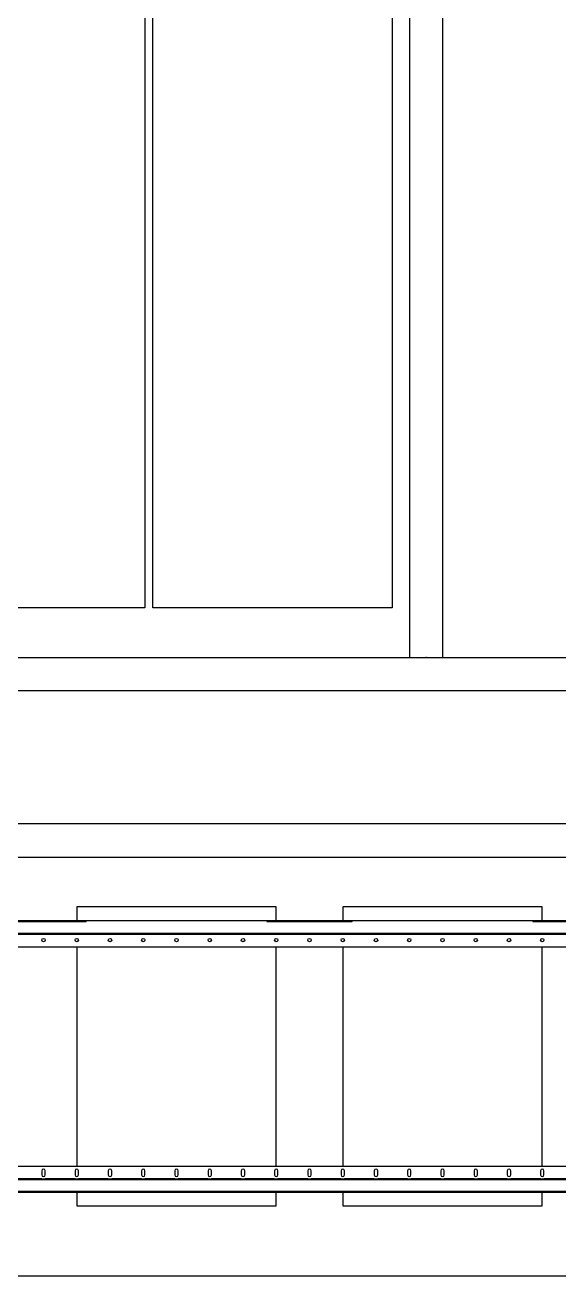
# Model space of a CAD drawing. Header units: millimetres. Extents: x -962357 to -591296, y -223672 to 59420.
# Drawn here: x -738208 to -737405, y -175224 to -173342 of the extents above; entities that cross this region are included whole.
import ezdxf

# ---------------------------------------------------------------- set-up
doc = ezdxf.new("R2010")
doc.units = ezdxf.units.MM
for name, color, linetype in [('000 - WIPEOUT', 250, 'Continuous'), ('001 - ASCESSORIES', 251, 'Continuous'), ('A04_TUBE SERIES', 2, 'Continuous'), ('A11_ALU.SOLID SHEET', 2, 'Continuous')]:
    doc.layers.add(name, color=color, linetype=linetype)

# ---------------------------------------------------------------- blocks, each defined once
blk = doc.blocks.new('*U4823')
blk.add_attdef('EXTR.OVL-LENGTH_', (-25, -59.1), '', height=5)
blk.add_wipeout([(-25, 25), (25, -25), (25, 15671.5), (-25, 15621.5)]).dxf.layer = '000 - WIPEOUT'
at = {"layer": 'A04_TUBE SERIES', "color": 0}
blk.add_lwpolyline([(-25, 25), (25, -25), (25, 15671.5), (-25, 15621.5)], close=True, dxfattribs=at)
blk = doc.blocks.new('*U4826')
blk.add_attdef('EXTR.OVL-LENGTH_', (-25, -59.1), '', height=5)
blk.add_wipeout([(-25, 25), (25, -25), (25, 15165.5), (-25, 15115.5)]).dxf.layer = '000 - WIPEOUT'
at = {"layer": 'A04_TUBE SERIES', "color": 0}
blk.add_lwpolyline([(-25, 25), (25, -25), (25, 15165.5), (-25, 15115.5)], close=True, dxfattribs=at)
blk = doc.blocks.new('*U4830')
blk.add_attdef('EXTR.OVL-LENGTH_', (-25, -59.1), '', height=5)
blk.add_wipeout([(-25, 0), (25, 0), (25, 1900), (-25, 1900)]).dxf.layer = '000 - WIPEOUT'
blk.add_point((0, 0))
at = {"layer": 'A04_TUBE SERIES', "color": 0}
blk.add_lwpolyline([(-25, 0), (25, 0), (25, 1900), (-25, 1900)], close=True, dxfattribs=at)
blk = doc.blocks.new('*U4729')
at = {"color": 6}
blk.add_point((-37.5, 0), dxfattribs=at)
at = {"color": 3}
for points in [[(-875, 924), (875, 924), (875, 564), (-875, 564)], [(-875, 552), (875, 552), (875, 192), (-875, 192)], [(-875, -192), (875, -192), (875, -552), (-875, -552)], [(-875, -564), (875, -564), (875, -924), (-875, -924)]]:
    blk.add_wipeout(points, dxfattribs=at).dxf.layer = '000 - WIPEOUT'
at = {"layer": 'A11_ALU.SOLID SHEET', "color": 0, "linetype": 'ByBlock'}
for points in [[(875, 564), (-875, 564), (-875, 924), (875, 924)], [(875, 192), (-875, 192), (-875, 552), (875, 552)], [(875, -552), (-875, -552), (-875, -192), (875, -192)], [(875, -924), (-875, -924), (-875, -564), (875, -564)]]:
    blk.add_lwpolyline(points, close=True, dxfattribs=at)
at = {"color": 3}
blk.add_wipeout([(-875, 180), (875, 180), (875, -180), (-875, -180)], dxfattribs=at).dxf.layer = '000 - WIPEOUT'
at = {"layer": 'A11_ALU.SOLID SHEET', "color": 0, "linetype": 'ByBlock'}
blk.add_lwpolyline([(875, -180), (-875, -180), (-875, 180), (875, 180)], close=True, dxfattribs=at)
blk = doc.blocks.new('*U4836')
at = {"layer": 'A04_TUBE SERIES', "color": 0, "linetype": 'ByBlock', "xscale": -1, "rotation": 90}
blk.add_blockref('*U4826', (15418.5, 275), dxfattribs=at)
at = {"layer": 'A04_TUBE SERIES', "color": 0, "linetype": 'ByBlock', "rotation": 270}
blk.add_blockref('*U4823', (25, 25), dxfattribs=at)
at = {"layer": 'A11_ALU.SOLID SHEET', "color": 0, "linetype": 'ByBlock', "rotation": 90}
blk.add_blockref('*U4729', (5648.75, 1250), dxfattribs=at)
at = {"layer": 'A04_TUBE SERIES', "color": 0, "linetype": 'ByBlock'}
blk.add_blockref('*U4830', (6623.5, 300), dxfattribs=at)
blk = doc.blocks.new('*U4864')
at = {"color": 3}
for points in [[(-225, 1750), (225, 1750), (225, 1450), (-225, 1450)], [(-225, 1350), (225, 1350), (225, 1050), (-225, 1050)]]:
    blk.add_wipeout(points, dxfattribs=at).dxf.layer = '000 - WIPEOUT'
at = {"layer": 'A11_ALU.SOLID SHEET', "color": 0, "linetype": 'ByBlock'}
for points in [[(-225, 1450), (225, 1450), (225, 1750), (-225, 1750)], [(-225, 1050), (225, 1050), (225, 1350), (-225, 1350)]]:
    blk.add_lwpolyline(points, close=True, dxfattribs=at)
blk = doc.blocks.new('000 - ASSCESSORIES_FAMELINE_GALV.BRACKET_FITTING_Z-PROFILE_HR-02B_TOP_VIEW')
blk.add_wipeout([(-1200, 39), (1200, 39), (1200, 0), (-1200, 0)]).dxf.layer = '000 - WIPEOUT'
at = {"layer": '001 - ASCESSORIES', "linetype": 'ByBlock'}
blk.add_line((1200, 20.2), (-1200, 20.2), dxfattribs=at)
at = {"layer": '001 - ASCESSORIES'}
blk.add_line((1200, 19), (-1200, 19), dxfattribs=at)
at = {"layer": '001 - ASCESSORIES', "color": 0}
blk.add_lwpolyline([(-1200, 39), (-1200, 19), (1200, 19), (1200, 39)], close=True, dxfattribs=at)
at = {"layer": '001 - ASCESSORIES'}
blk.add_lwpolyline([(-1200, 19), (-1200, 0), (1200, 0), (1200, 19)], close=True, dxfattribs=at)
at = {"layer": '001 - ASCESSORIES', "color": 2}
for points in [[(-64.1, 1.2), (-64.1, 0), (64.1, 0), (64.1, 1.2)], [(335.9, 1.2), (335.9, 0), (464.1, 0), (464.1, 1.2)], [(735.9, 1.2), (735.9, 0), (864.1, 0), (864.1, 1.2)]]:
    blk.add_lwpolyline(points, close=True, dxfattribs=at)
at = {"layer": '001 - ASCESSORIES'}
for centre in [(50, 29), (100, 29), (150, 29), (200, 29), (250, 29), (300, 29), (350, 29), (400, 29), (450, 29), (500, 29), (550, 29), (600, 29), (650, 29), (700, 29), (750, 29), (800, 29)]:
    blk.add_circle(centre, 2.6, dxfattribs=at)
blk = doc.blocks.new('*U4922')
at = {"layer": '001 - ASCESSORIES', "color": 0, "linetype": 'ByBlock'}
blk.add_blockref('000 - ASSCESSORIES_FAMELINE_GALV.BRACKET_FITTING_Z-PROFILE_HR-02B_TOP_VIEW', (1200, -39), dxfattribs=at)
blk = doc.blocks.new('000 - ASSCESSORIES_FAMELINE_GALV.BRACKET_FITTING_Z-PROFILE_HR-02AA_TOP_VIEW')
blk.add_wipeout([(-1200, 39), (1200, 39), (1200, 0), (-1200, 0)]).dxf.layer = '000 - WIPEOUT'
at = {"layer": '001 - ASCESSORIES', "linetype": 'Continuous'}
for p, q in [((-1200, 39), (1200, 39)), ((-1200, 0), (1200, 0))]:
    blk.add_line(p, q, dxfattribs=at)
at = {"layer": '001 - ASCESSORIES', "color": 1, "linetype": 'ByBlock'}
for p, q in [((222.4, 20.2), (222.4, 19)), ((272.4, 20.2), (272.4, 19)), ((322.4, 20.2), (322.4, 19)), ((372.4, 20.2), (372.4, 19)), ((422.4, 20.2), (422.4, 19)), ((472.4, 20.2), (472.4, 19)), ((522.4, 20.2), (522.4, 19)), ((572.4, 20.2), (572.4, 19)), ((622.4, 20.2), (622.4, 19)), ((672.4, 20.2), (672.4, 19)), ((722.4, 20.2), (722.4, 19)), ((772.4, 20.2), (772.4, 19)), ((822.4, 20.2), (822.4, 19)), ((872.4, 20.2), (872.4, 19)), ((922.4, 20.2), (922.4, 19)), ((972.4, 20.2), (972.4, 19))]:
    blk.add_line(p, q, dxfattribs=at)
at = {"layer": '001 - ASCESSORIES', "color": 0, "linetype": 'ByBlock'}
blk.add_lwpolyline([(-1200, 39), (1200, 39), (1200, 19), (-1200, 19)], close=True, dxfattribs=at)
at = {"layer": '001 - ASCESSORIES'}
blk.add_lwpolyline([(-1200, 19), (1200, 19), (1200, 0), (-1200, 0)], close=True, dxfattribs=at)
at = {"layer": '001 - ASCESSORIES', "color": 1, "linetype": 'ByBlock'}
for points in [[(222.4, 20.2), (177.6, 20.2), (177.6, 19), (222.4, 19)], [(222.4, 20.2), (227.6, 20.2), (227.6, 19), (222.4, 19)], [(272.4, 20.2), (227.6, 20.2), (227.6, 19), (272.4, 19)], [(272.4, 20.2), (277.6, 20.2), (277.6, 19), (272.4, 19)], [(322.4, 20.2), (277.6, 20.2), (277.6, 19), (322.4, 19)], [(322.4, 20.2), (327.6, 20.2), (327.6, 19), (322.4, 19)], [(372.4, 20.2), (327.6, 20.2), (327.6, 19), (372.4, 19)], [(372.4, 20.2), (377.6, 20.2), (377.6, 19), (372.4, 19)], [(422.4, 20.2), (377.6, 20.2), (377.6, 19), (422.4, 19)], [(422.4, 20.2), (427.6, 20.2), (427.6, 19), (422.4, 19)], [(472.4, 20.2), (427.6, 20.2), (427.6, 19), (472.4, 19)], [(472.4, 20.2), (477.6, 20.2), (477.6, 19), (472.4, 19)], [(522.4, 20.2), (477.6, 20.2), (477.6, 19), (522.4, 19)], [(522.4, 20.2), (527.6, 20.2), (527.6, 19), (522.4, 19)], [(572.4, 20.2), (527.6, 20.2), (527.6, 19), (572.4, 19)], [(572.4, 20.2), (577.6, 20.2), (577.6, 19), (572.4, 19)], [(622.4, 20.2), (577.6, 20.2), (577.6, 19), (622.4, 19)], [(622.4, 20.2), (627.6, 20.2), (627.6, 19), (622.4, 19)], [(672.4, 20.2), (627.6, 20.2), (627.6, 19), (672.4, 19)], [(672.4, 20.2), (677.6, 20.2), (677.6, 19), (672.4, 19)], [(722.4, 20.2), (677.6, 20.2), (677.6, 19), (722.4, 19)], [(722.4, 20.2), (727.6, 20.2), (727.6, 19), (722.4, 19)], [(772.4, 20.2), (727.6, 20.2), (727.6, 19), (772.4, 19)], [(772.4, 20.2), (777.6, 20.2), (777.6, 19), (772.4, 19)], [(822.4, 20.2), (777.6, 20.2), (777.6, 19), (822.4, 19)], [(822.4, 20.2), (827.6, 20.2), (827.6, 19), (822.4, 19)], [(872.4, 20.2), (827.6, 20.2), (827.6, 19), (872.4, 19)], [(872.4, 20.2), (877.6, 20.2), (877.6, 19), (872.4, 19)], [(922.4, 20.2), (877.6, 20.2), (877.6, 19), (922.4, 19)], [(922.4, 20.2), (927.6, 20.2), (927.6, 19), (922.4, 19)], [(972.4, 20.2), (927.6, 20.2), (927.6, 19), (972.4, 19)], [(972.4, 20.2), (977.6, 20.2), (977.6, 19), (972.4, 19)], [(1022.4, 20.2), (977.6, 20.2), (977.6, 19), (1022.4, 19)]]:
    blk.add_lwpolyline(points, close=True, dxfattribs=at)
at = {"layer": '001 - ASCESSORIES'}
for points in [[(227.6, 26), (227.6, 32, 1), (222.4, 32), (222.4, 26, 1)], [(277.6, 26), (277.6, 32, 1), (272.4, 32), (272.4, 26, 1)], [(327.6, 26), (327.6, 32, 1), (322.4, 32), (322.4, 26, 1)], [(377.6, 26), (377.6, 32, 1), (372.4, 32), (372.4, 26, 1)], [(427.6, 26), (427.6, 32, 1), (422.4, 32), (422.4, 26, 1)], [(477.6, 26), (477.6, 32, 1), (472.4, 32), (472.4, 26, 1)], [(527.6, 26), (527.6, 32, 1), (522.4, 32), (522.4, 26, 1)], [(577.6, 26), (577.6, 32, 1), (572.4, 32), (572.4, 26, 1)], [(627.6, 26), (627.6, 32, 1), (622.4, 32), (622.4, 26, 1)], [(677.6, 26), (677.6, 32, 1), (672.4, 32), (672.4, 26, 1)], [(727.6, 26), (727.6, 32, 1), (722.4, 32), (722.4, 26, 1)], [(777.6, 26), (777.6, 32, 1), (772.4, 32), (772.4, 26, 1)], [(827.6, 26), (827.6, 32, 1), (822.4, 32), (822.4, 26, 1)], [(877.6, 26), (877.6, 32, 1), (872.4, 32), (872.4, 26, 1)], [(927.6, 26), (927.6, 32, 1), (922.4, 32), (922.4, 26, 1)], [(977.6, 26), (977.6, 32, 1), (972.4, 32), (972.4, 26, 1)]]:
    blk.add_lwpolyline(points, format="xyb", close=True, dxfattribs=at)
at = {"layer": '001 - ASCESSORIES', "color": 2}
blk.add_lwpolyline([(-1200, 1.2), (1200, 1.2), (1200, 0), (-1200, 0)], close=True, dxfattribs=at)
blk = doc.blocks.new('*U4921')
at = {"layer": '001 - ASCESSORIES', "linetype": 'ByBlock', "rotation": 180}
blk.add_blockref('000 - ASSCESSORIES_FAMELINE_GALV.BRACKET_FITTING_Z-PROFILE_HR-02AA_TOP_VIEW', (2400, 39), dxfattribs=at)
blk = doc.blocks.new('*U4956')
blk.add_lwpolyline([(-1246.6, 550), (17930.3, 550), (17930.3, 4315), (-1246.6, 4315)], close=True)
at = {"layer": 'A11_ALU.SOLID SHEET'}
blk.add_blockref('*U4836', (451.8, 1180.5), dxfattribs=at)
at = {"layer": 'A11_ALU.SOLID SHEET', "color": 0, "linetype": 'ByBlock', "rotation": 90}
blk.add_blockref('*U4864', (8300, 880.5), dxfattribs=at)
at = {"layer": '001 - ASCESSORIES', "linetype": 'ByBlock', "rotation": 180}
for name, p in [('*U4922', (8500, 1045.5)), ('*U4921', (8675, 715.2))]:
    blk.add_blockref(name, p, dxfattribs=at)
blk = doc.blocks.new('*U702')
at = {"color": 3}
for points in [[(-225, 1750), (225, 1750), (225, 1450), (-225, 1450)], [(-225, 1350), (225, 1350), (225, 1050), (-225, 1050)]]:
    blk.add_wipeout(points, dxfattribs=at).dxf.layer = '000 - WIPEOUT'
at = {"layer": 'A11_ALU.SOLID SHEET', "color": 0, "linetype": 'ByBlock'}
for points in [[(-225, 1450), (225, 1450), (225, 1750), (-225, 1750)], [(-225, 1050), (225, 1050), (225, 1350), (-225, 1350)]]:
    blk.add_lwpolyline(points, close=True, dxfattribs=at)
blk = doc.blocks.new('*U536')
at = {"layer": '001 - ASCESSORIES', "color": 0, "linetype": 'ByBlock'}
blk.add_blockref('000 - ASSCESSORIES_FAMELINE_GALV.BRACKET_FITTING_Z-PROFILE_HR-02B_TOP_VIEW', (1200, -39), dxfattribs=at)
blk = doc.blocks.new('*U535')
at = {"layer": '001 - ASCESSORIES', "linetype": 'ByBlock', "rotation": 180}
blk.add_blockref('000 - ASSCESSORIES_FAMELINE_GALV.BRACKET_FITTING_Z-PROFILE_HR-02AA_TOP_VIEW', (2400, 39), dxfattribs=at)
blk = doc.blocks.new('*U467')
blk.add_attdef('EXTR.OVL-LENGTH_', (-25, -59.1), '', height=5)
blk.add_wipeout([(-25, 25), (25, -25), (25, 15671.5), (-25, 15621.5)]).dxf.layer = '000 - WIPEOUT'
at = {"layer": 'A04_TUBE SERIES', "color": 0}
blk.add_lwpolyline([(-25, 25), (25, -25), (25, 15671.5), (-25, 15621.5)], close=True, dxfattribs=at)
blk = doc.blocks.new('*U463')
blk.add_attdef('EXTR.OVL-LENGTH_', (-25, -59.1), '', height=5)
blk.add_wipeout([(-25, 25), (25, -25), (25, 15165.5), (-25, 15115.5)]).dxf.layer = '000 - WIPEOUT'
at = {"layer": 'A04_TUBE SERIES', "color": 0}
blk.add_lwpolyline([(-25, 25), (25, -25), (25, 15165.5), (-25, 15115.5)], close=True, dxfattribs=at)
blk = doc.blocks.new('*U471')
blk.add_attdef('EXTR.OVL-LENGTH_', (-25, -59.1), '', height=5)
blk.add_wipeout([(-25, 0), (25, 0), (25, 1900), (-25, 1900)]).dxf.layer = '000 - WIPEOUT'
blk.add_point((0, 0))
at = {"layer": 'A04_TUBE SERIES', "color": 0}
blk.add_lwpolyline([(-25, 0), (25, 0), (25, 1900), (-25, 1900)], close=True, dxfattribs=at)
blk = doc.blocks.new('*U674')
at = {"color": 6}
blk.add_point((-37.5, 0), dxfattribs=at)
at = {"color": 3}
for points in [[(-875, 924), (875, 924), (875, 564), (-875, 564)], [(-875, 552), (875, 552), (875, 192), (-875, 192)], [(-875, -192), (875, -192), (875, -552), (-875, -552)], [(-875, -564), (875, -564), (875, -924), (-875, -924)]]:
    blk.add_wipeout(points, dxfattribs=at).dxf.layer = '000 - WIPEOUT'
at = {"layer": 'A11_ALU.SOLID SHEET', "color": 0, "linetype": 'ByBlock'}
for points in [[(875, 564), (-875, 564), (-875, 924), (875, 924)], [(875, 192), (-875, 192), (-875, 552), (875, 552)], [(875, -552), (-875, -552), (-875, -192), (875, -192)], [(875, -924), (-875, -924), (-875, -564), (875, -564)]]:
    blk.add_lwpolyline(points, close=True, dxfattribs=at)
at = {"color": 3}
blk.add_wipeout([(-875, 180), (875, 180), (875, -180), (-875, -180)], dxfattribs=at).dxf.layer = '000 - WIPEOUT'
at = {"layer": 'A11_ALU.SOLID SHEET', "color": 0, "linetype": 'ByBlock'}
blk.add_lwpolyline([(875, -180), (-875, -180), (-875, 180), (875, 180)], close=True, dxfattribs=at)
blk = doc.blocks.new('*U692')
at = {"layer": 'A04_TUBE SERIES', "color": 0, "linetype": 'ByBlock', "xscale": -1, "rotation": 90}
blk.add_blockref('*U463', (15418.5, 275), dxfattribs=at)
at = {"layer": 'A04_TUBE SERIES', "color": 0, "linetype": 'ByBlock', "rotation": 270}
blk.add_blockref('*U467', (25, 25), dxfattribs=at)
at = {"layer": 'A11_ALU.SOLID SHEET', "color": 0, "linetype": 'ByBlock', "rotation": 90}
blk.add_blockref('*U674', (5648.75, 1250), dxfattribs=at)
at = {"layer": 'A04_TUBE SERIES', "color": 0, "linetype": 'ByBlock'}
blk.add_blockref('*U471', (6623.5, 300), dxfattribs=at)

msp = doc.modelspace()

# ---------------------------------------------------------------- block references
msp.add_blockref('*U4956', (-744680, -175774.4))

# ---------------------------------------------------------------- next in the draw order: linework, layer by layer
msp.add_lwpolyline([(-745926.6, -175224.4), (-726749.7, -175224.4), (-726749.7, -171459.4), (-745926.6, -171459.4)], close=True)

# ---------------------------------------------------------------- next in the draw order: block references
at = {"layer": 'A11_ALU.SOLID SHEET'}
msp.add_blockref('*U692', (-744228.2, -174593.9), dxfattribs=at)
at = {"layer": 'A11_ALU.SOLID SHEET', "color": 0, "linetype": 'ByBlock', "rotation": 90}
msp.add_blockref('*U702', (-736380, -174893.9), dxfattribs=at)

# ---------------------------------------------------------------- next in the draw order: block references
at = {"layer": '001 - ASCESSORIES', "linetype": 'ByBlock', "rotation": 180}
for name, p in [('*U536', (-736180, -174728.9)), ('*U535', (-736005, -175059.2))]:
    msp.add_blockref(name, p, dxfattribs=at)

doc.saveas('drawing.dxf')
